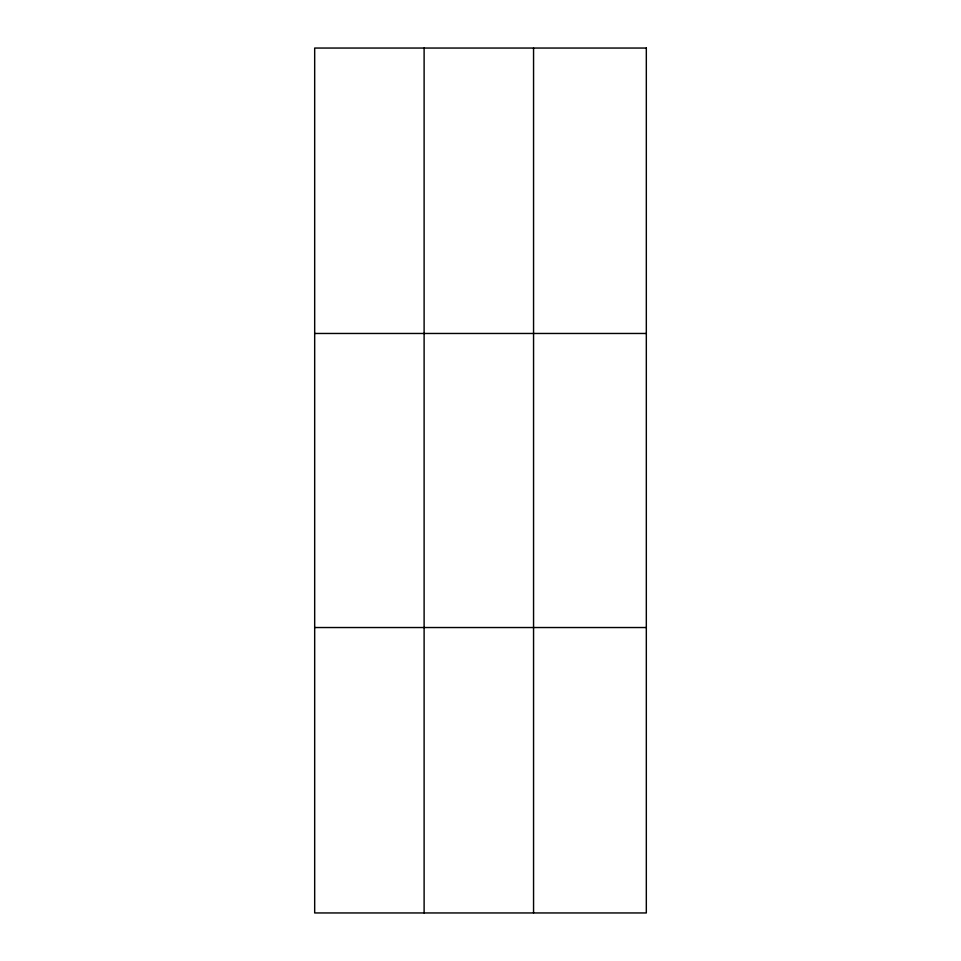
<?xml version="1.0" encoding="UTF-8"?>
<svg xmlns="http://www.w3.org/2000/svg" width="961" height="961" viewBox="0 0 961 961"><rect width="100%" height="100%" fill="white"/><g stroke="black" fill="none" stroke-linecap="round" stroke-linejoin="round"><path stroke-width="1.44" d="M424.113 912.95L424.113 48.05M533.559 912.95L533.559 48.05M314.679 333.467L646.321 333.467M314.679 627.533L646.321 627.533M646.321 48.05L646.321 912.95L314.679 912.95L314.679 48.05L646.321 48.05"/></g></svg>
